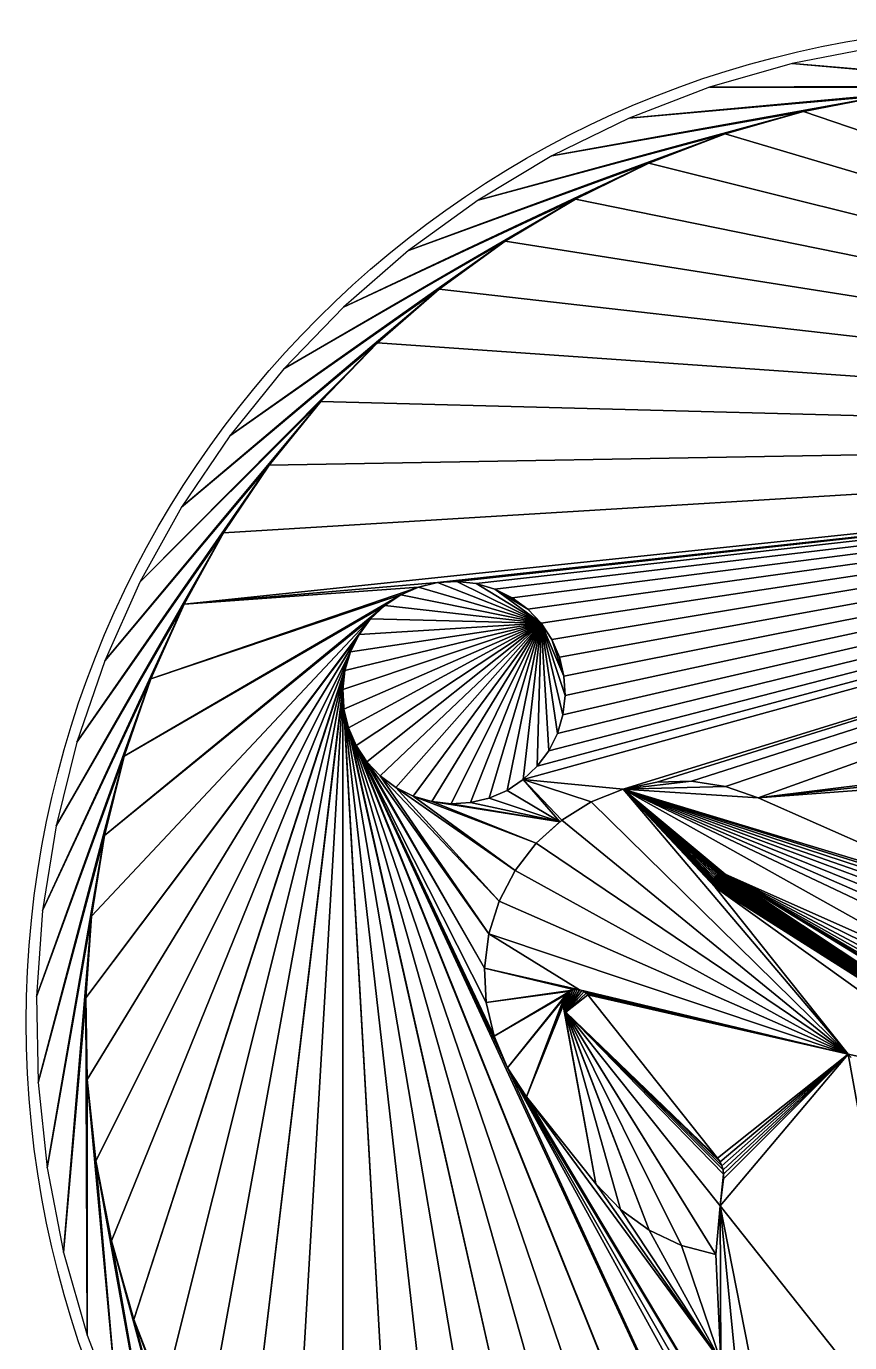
# Model space of a CAD drawing. Extents: x 3463485 to 3463732, y 5485922 to 5486179.
# Drawn here: x 3463610.382 to 3463610.878, y 5486050.474 to 5486051.267 of the extents above; entities that cross this region are included whole.
import ezdxf

# ---------------------------------------------------------------- set-up
doc = ezdxf.new("R2010")
doc.units = 0
doc.linetypes.add('AUSGEZOGEN', pattern=[0])
doc.layers.add('AUFNAHME_270513', color=2, linetype='AUSGEZOGEN')

msp = doc.modelspace()

# ---------------------------------------------------------------- linework, layer by layer
at = {"layer": 'AUFNAHME_270513', "color": 43}
for p, q in [((3463610.89413, 5486051.25414), (3463610.8433, 5486051.24426)), ((3463610.8433, 5486051.24426), (3463610.79353, 5486051.22999)), ((3463610.99661, 5486051.23079), (3463610.8433, 5486051.24426)), ((3463611.04568, 5486051.22735), (3463610.8433, 5486051.24426)), ((3463610.8433, 5486051.24426), (3463610.99661, 5486051.23079)), ((3463610.8433, 5486051.24426), (3463611.04568, 5486051.22735)), ((3463610.79353, 5486051.22999), (3463610.74519, 5486051.21143)), ((3463610.94743, 5486051.22993), (3463610.74519, 5486051.21143)), ((3463610.74519, 5486051.21143), (3463610.94743, 5486051.22993)), ((3463610.99661, 5486051.23079), (3463610.79353, 5486051.22999)), ((3463610.79353, 5486051.22999), (3463610.99661, 5486051.23079)), ((3463610.94743, 5486051.22993), (3463610.79353, 5486051.22999)), ((3463610.79353, 5486051.22999), (3463610.94743, 5486051.22993)), ((3463610.89851, 5486051.22479), (3463610.69865, 5486051.18874)), ((3463610.69865, 5486051.18874), (3463610.89851, 5486051.22479)), ((3463610.89851, 5486051.22479), (3463610.74519, 5486051.21143)), ((3463610.74519, 5486051.21143), (3463610.89851, 5486051.22479)), ((3463610.85023, 5486051.2154), (3463610.89851, 5486051.22479)), ((3463610.85023, 5486051.2154), (3463610.65427, 5486051.16207)), ((3463610.65427, 5486051.16207), (3463610.85023, 5486051.2154)), ((3463610.85023, 5486051.2154), (3463610.69865, 5486051.18874)), ((3463610.69865, 5486051.18874), (3463610.85023, 5486051.2154)), ((3463610.74519, 5486051.21143), (3463610.69865, 5486051.18874)), ((3463610.80294, 5486051.20185), (3463610.85023, 5486051.2154)), ((3463610.80294, 5486051.20185), (3463610.61238, 5486051.13164)), ((3463610.61238, 5486051.13164), (3463610.80294, 5486051.20185)), ((3463610.80294, 5486051.20185), (3463610.65427, 5486051.16207)), ((3463610.65427, 5486051.16207), (3463610.80294, 5486051.20185)), ((3463610.75702, 5486051.18422), (3463610.80294, 5486051.20185)), ((3463610.69865, 5486051.18874), (3463610.65427, 5486051.16207)), ((3463610.75702, 5486051.18422), (3463610.5733, 5486051.09767)), ((3463610.5733, 5486051.09767), (3463610.75702, 5486051.18422)), ((3463610.75702, 5486051.18422), (3463610.61238, 5486051.13164)), ((3463610.61238, 5486051.13164), (3463610.75702, 5486051.18422)), ((3463610.71281, 5486051.16266), (3463610.75702, 5486051.18422)), ((3463610.71281, 5486051.16266), (3463610.53734, 5486051.06043)), ((3463610.53734, 5486051.06043), (3463610.71281, 5486051.16266)), ((3463610.71281, 5486051.16266), (3463610.5733, 5486051.09767)), ((3463610.5733, 5486051.09767), (3463610.71281, 5486051.16266)), ((3463610.65427, 5486051.16207), (3463610.61238, 5486051.13164)), ((3463610.67065, 5486051.13733), (3463610.71281, 5486051.16266)), ((3463610.67065, 5486051.13733), (3463610.50475, 5486051.02019)), ((3463610.50475, 5486051.02019), (3463610.67065, 5486051.13733)), ((3463610.67065, 5486051.13733), (3463610.53734, 5486051.06043)), ((3463610.53734, 5486051.06043), (3463610.67065, 5486051.13733)), ((3463610.61238, 5486051.13164), (3463610.5733, 5486051.09767)), ((3463610.63085, 5486051.10841), (3463610.67065, 5486051.13733)), ((3463610.63085, 5486051.10841), (3463610.4758, 5486050.97727)), ((3463610.4758, 5486050.97727), (3463610.63085, 5486051.10841)), ((3463610.63085, 5486051.10841), (3463610.50475, 5486051.02019)), ((3463610.50475, 5486051.02019), (3463610.63085, 5486051.10841)), ((3463610.59373, 5486051.07615), (3463610.63085, 5486051.10841)), ((3463610.5733, 5486051.09767), (3463610.53734, 5486051.06043)), ((3463610.59373, 5486051.07615), (3463610.45069, 5486050.93198)), ((3463610.45069, 5486050.93198), (3463610.59373, 5486051.07615)), ((3463610.59373, 5486051.07615), (3463610.4758, 5486050.97727)), ((3463610.4758, 5486050.97727), (3463610.59373, 5486051.07615)), ((3463610.55956, 5486051.04076), (3463610.59373, 5486051.07615)), ((3463610.53734, 5486051.06043), (3463610.50475, 5486051.02019)), ((3463610.55956, 5486051.04076), (3463610.42963, 5486050.88468)), ((3463610.42963, 5486050.88468), (3463610.55956, 5486051.04076)), ((3463610.55956, 5486051.04076), (3463610.45069, 5486050.93198)), ((3463610.45069, 5486050.93198), (3463610.55956, 5486051.04076)), ((3463610.5286, 5486051.00254), (3463610.55956, 5486051.04076)), ((3463610.50475, 5486051.02019), (3463610.4758, 5486050.97727)), ((3463610.5286, 5486051.00254), (3463610.41277, 5486050.83572)), ((3463610.41277, 5486050.83572), (3463610.5286, 5486051.00254)), ((3463610.5286, 5486051.00254), (3463610.42963, 5486050.88468)), ((3463610.42963, 5486050.88468), (3463610.5286, 5486051.00254)), ((3463610.5011, 5486050.96176), (3463610.5286, 5486051.00254)), ((3463610.4758, 5486050.97727), (3463610.45069, 5486050.93198)), ((3463610.5011, 5486050.96176), (3463610.40025, 5486050.78549)), ((3463610.40025, 5486050.78549), (3463610.5011, 5486050.96176)), ((3463610.5011, 5486050.96176), (3463610.41277, 5486050.83572)), ((3463610.41277, 5486050.83572), (3463610.5011, 5486050.96176)), ((3463610.47725, 5486050.91874), (3463610.5011, 5486050.96176)), ((3463610.45069, 5486050.93198), (3463610.42963, 5486050.88468)), ((3463610.61849, 5486050.92911), (3463610.60779, 5486050.92446)), ((3463610.62984, 5486050.93183), (3463610.61849, 5486050.92911)), ((3463610.69214, 5486050.90729), (3463610.61849, 5486050.92911)), ((3463610.61849, 5486050.92911), (3463610.69214, 5486050.90729)), ((3463610.64149, 5486050.93255), (3463610.62984, 5486050.93183)), ((3463610.69214, 5486050.90729), (3463610.62984, 5486050.93183)), ((3463610.62984, 5486050.93183), (3463610.69214, 5486050.90729)), ((3463610.69214, 5486050.90729), (3463610.64149, 5486050.93255)), ((3463610.64149, 5486050.93255), (3463610.69214, 5486050.90729)), ((3463610.65309, 5486050.93123), (3463610.64149, 5486050.93255)), ((3463610.69214, 5486050.90729), (3463610.65309, 5486050.93123)), ((3463610.65309, 5486050.93123), (3463610.69214, 5486050.90729)), ((3463610.66428, 5486050.92791), (3463610.65309, 5486050.93123)), ((3463610.69214, 5486050.90729), (3463610.66428, 5486050.92791)), ((3463610.67473, 5486050.9227), (3463610.66428, 5486050.92791)), ((3463610.66428, 5486050.92791), (3463610.68411, 5486050.91576)), ((3463610.66428, 5486050.92791), (3463610.69214, 5486050.90729)), ((3463610.68411, 5486050.91576), (3463610.66428, 5486050.92791)), ((3463610.47725, 5486050.91874), (3463610.39214, 5486050.73435)), ((3463610.39214, 5486050.73435), (3463610.47725, 5486050.91874)), ((3463610.47725, 5486050.91874), (3463610.40025, 5486050.78549)), ((3463610.40025, 5486050.78549), (3463610.47725, 5486050.91874)), ((3463610.45724, 5486050.8738), (3463610.47725, 5486050.91874)), ((3463610.59806, 5486050.91801), (3463610.58959, 5486050.90998)), ((3463610.60779, 5486050.92446), (3463610.59806, 5486050.91801)), ((3463610.69214, 5486050.90729), (3463610.59806, 5486050.91801)), ((3463610.59806, 5486050.91801), (3463610.69214, 5486050.90729)), ((3463610.69214, 5486050.90729), (3463610.60779, 5486050.92446)), ((3463610.60779, 5486050.92446), (3463610.69214, 5486050.90729)), ((3463610.68411, 5486050.91576), (3463610.67473, 5486050.9227)), ((3463610.58959, 5486050.90998), (3463610.58265, 5486050.9006)), ((3463610.69214, 5486050.90729), (3463610.58959, 5486050.90998)), ((3463610.58959, 5486050.90998), (3463610.69214, 5486050.90729)), ((3463610.69214, 5486050.90729), (3463610.68411, 5486050.91576)), ((3463610.69214, 5486050.90729), (3463610.5728, 5486050.86736)), ((3463610.5728, 5486050.86736), (3463610.69214, 5486050.90729)), ((3463610.69214, 5486050.90729), (3463610.57351, 5486050.85571)), ((3463610.57351, 5486050.85571), (3463610.69214, 5486050.90729)), ((3463610.69214, 5486050.90729), (3463610.57412, 5486050.87896)), ((3463610.57412, 5486050.87896), (3463610.69214, 5486050.90729)), ((3463610.69214, 5486050.90729), (3463610.57624, 5486050.84437)), ((3463610.57624, 5486050.84437), (3463610.69214, 5486050.90729)), ((3463610.69214, 5486050.90729), (3463610.57744, 5486050.89015)), ((3463610.57744, 5486050.89015), (3463610.69214, 5486050.90729)), ((3463610.69214, 5486050.90729), (3463610.58089, 5486050.83366)), ((3463610.58089, 5486050.83366), (3463610.69214, 5486050.90729)), ((3463610.69214, 5486050.90729), (3463610.58265, 5486050.9006)), ((3463610.58265, 5486050.9006), (3463610.69214, 5486050.90729)), ((3463610.69214, 5486050.90729), (3463610.58733, 5486050.82393)), ((3463610.58733, 5486050.82393), (3463610.69214, 5486050.90729)), ((3463610.69214, 5486050.90729), (3463610.59537, 5486050.81546)), ((3463610.59537, 5486050.81546), (3463610.69214, 5486050.90729)), ((3463610.69214, 5486050.90729), (3463610.60475, 5486050.80852)), ((3463610.60475, 5486050.80852), (3463610.69214, 5486050.90729)), ((3463610.69214, 5486050.90729), (3463610.6152, 5486050.80331)), ((3463610.6152, 5486050.80331), (3463610.69214, 5486050.90729)), ((3463610.69214, 5486050.90729), (3463610.62639, 5486050.79999)), ((3463610.62639, 5486050.79999), (3463610.69214, 5486050.90729)), ((3463610.69214, 5486050.90729), (3463610.63798, 5486050.79867)), ((3463610.63798, 5486050.79867), (3463610.69214, 5486050.90729)), ((3463610.69214, 5486050.90729), (3463610.64963, 5486050.79939)), ((3463610.64963, 5486050.79939), (3463610.69214, 5486050.90729)), ((3463610.69214, 5486050.90729), (3463610.66098, 5486050.80211)), ((3463610.66098, 5486050.80211), (3463610.69214, 5486050.90729)), ((3463610.69214, 5486050.90729), (3463610.67169, 5486050.80676)), ((3463610.67169, 5486050.80676), (3463610.69214, 5486050.90729)), ((3463610.69214, 5486050.90729), (3463610.68142, 5486050.81321)), ((3463610.68142, 5486050.81321), (3463610.69214, 5486050.90729)), ((3463610.69214, 5486050.90729), (3463610.68989, 5486050.82124)), ((3463610.68989, 5486050.82124), (3463610.69214, 5486050.90729)), ((3463610.69858, 5486050.89756), (3463610.69214, 5486050.90729)), ((3463610.69214, 5486050.90729), (3463610.70596, 5486050.87551)), ((3463610.70596, 5486050.87551), (3463610.69214, 5486050.90729)), ((3463610.69214, 5486050.90729), (3463610.70667, 5486050.86386)), ((3463610.70667, 5486050.86386), (3463610.69214, 5486050.90729)), ((3463610.69214, 5486050.90729), (3463610.70535, 5486050.85226)), ((3463610.70535, 5486050.85226), (3463610.69214, 5486050.90729)), ((3463610.69214, 5486050.90729), (3463610.70204, 5486050.84107)), ((3463610.70204, 5486050.84107), (3463610.69214, 5486050.90729)), ((3463610.69214, 5486050.90729), (3463610.69683, 5486050.83062)), ((3463610.69683, 5486050.83062), (3463610.69214, 5486050.90729)), ((3463610.58265, 5486050.9006), (3463610.57744, 5486050.89015)), ((3463610.70324, 5486050.88686), (3463610.69858, 5486050.89756)), ((3463610.69858, 5486050.89756), (3463610.70596, 5486050.87551)), ((3463610.70596, 5486050.87551), (3463610.69858, 5486050.89756)), ((3463610.57744, 5486050.89015), (3463610.57412, 5486050.87896)), ((3463610.70596, 5486050.87551), (3463610.70324, 5486050.88686)), ((3463610.42963, 5486050.88468), (3463610.41277, 5486050.83572)), ((3463610.57412, 5486050.87896), (3463610.5728, 5486050.86736)), ((3463610.45724, 5486050.8738), (3463610.38853, 5486050.68269)), ((3463610.38853, 5486050.68269), (3463610.45724, 5486050.8738)), ((3463610.45724, 5486050.8738), (3463610.39214, 5486050.73435)), ((3463610.39214, 5486050.73435), (3463610.45724, 5486050.8738)), ((3463610.44123, 5486050.82729), (3463610.45724, 5486050.8738)), ((3463610.70667, 5486050.86386), (3463610.70596, 5486050.87551)), ((3463610.5728, 5486050.86736), (3463610.57351, 5486050.85571)), ((3463610.70535, 5486050.85226), (3463610.70667, 5486050.86386)), ((3463610.57351, 5486050.85571), (3463610.57624, 5486050.84437)), ((3463610.70204, 5486050.84107), (3463610.70535, 5486050.85226)), ((3463610.57624, 5486050.84437), (3463610.58089, 5486050.83366)), ((3463610.69683, 5486050.83062), (3463610.70204, 5486050.84107)), ((3463610.41277, 5486050.83572), (3463610.40025, 5486050.78549)), ((3463610.58089, 5486050.83366), (3463610.58733, 5486050.82393)), ((3463610.68989, 5486050.82124), (3463610.69683, 5486050.83062)), ((3463610.44123, 5486050.82729), (3463610.38853, 5486050.68269)), ((3463610.38853, 5486050.68269), (3463610.44123, 5486050.82729)), ((3463610.44123, 5486050.82729), (3463610.38943, 5486050.63093)), ((3463610.38943, 5486050.63093), (3463610.44123, 5486050.82729)), ((3463610.42933, 5486050.77957), (3463610.44123, 5486050.82729)), ((3463610.58733, 5486050.82393), (3463610.59537, 5486050.81546)), ((3463610.59537, 5486050.81546), (3463610.60475, 5486050.80852)), ((3463610.68142, 5486050.81321), (3463610.68989, 5486050.82124)), ((3463610.60475, 5486050.80852), (3463610.6152, 5486050.80331)), ((3463610.66098, 5486050.80211), (3463610.67169, 5486050.80676)), ((3463610.67169, 5486050.80676), (3463610.68142, 5486050.81321)), ((3463610.7416, 5486050.80755), (3463610.72231, 5486050.79986)), ((3463610.7416, 5486050.80755), (3463610.7827, 5486050.81224)), ((3463610.7827, 5486050.81224), (3463610.7416, 5486050.80755)), ((3463610.76194, 5486050.81172), (3463610.7416, 5486050.80755)), ((3463610.7416, 5486050.80755), (3463610.80323, 5486050.80908)), ((3463610.80323, 5486050.80908), (3463610.7416, 5486050.80755)), ((3463610.87703, 5486050.64795), (3463610.7416, 5486050.80755)), ((3463610.7416, 5486050.80755), (3463610.82287, 5486050.80234)), ((3463610.82287, 5486050.80234), (3463610.7416, 5486050.80755)), ((3463610.7416, 5486050.80755), (3463610.9605, 5486050.74106)), ((3463610.9605, 5486050.74106), (3463610.7416, 5486050.80755)), ((3463610.7416, 5486050.80755), (3463610.96839, 5486050.73666)), ((3463610.96839, 5486050.73666), (3463610.7416, 5486050.80755)), ((3463610.7416, 5486050.80755), (3463610.97536, 5486050.73092)), ((3463610.97536, 5486050.73092), (3463610.7416, 5486050.80755)), ((3463610.7416, 5486050.80755), (3463610.98119, 5486050.72403)), ((3463610.98119, 5486050.72403), (3463610.7416, 5486050.80755)), ((3463610.7416, 5486050.80755), (3463610.98569, 5486050.7162)), ((3463610.98569, 5486050.7162), (3463610.7416, 5486050.80755)), ((3463610.7416, 5486050.80755), (3463610.98871, 5486050.70769)), ((3463610.98871, 5486050.70769), (3463610.7416, 5486050.80755)), ((3463610.7416, 5486050.80755), (3463610.99017, 5486050.69878)), ((3463610.99017, 5486050.69878), (3463610.7416, 5486050.80755)), ((3463610.7416, 5486050.80755), (3463610.99, 5486050.68975)), ((3463610.99, 5486050.68975), (3463610.7416, 5486050.80755)), ((3463610.7416, 5486050.80755), (3463610.94989, 5486050.69081)), ((3463610.94989, 5486050.69081), (3463610.7416, 5486050.80755)), ((3463610.7416, 5486050.80755), (3463610.80304, 5486050.7562)), ((3463610.80304, 5486050.7562), (3463610.7416, 5486050.80755)), ((3463610.7416, 5486050.80755), (3463610.8022, 5486050.75649)), ((3463610.8022, 5486050.75649), (3463610.7416, 5486050.80755)), ((3463610.7416, 5486050.80755), (3463610.80132, 5486050.75662)), ((3463610.80132, 5486050.75662), (3463610.7416, 5486050.80755)), ((3463610.7416, 5486050.80755), (3463610.80043, 5486050.7566)), ((3463610.80043, 5486050.7566), (3463610.7416, 5486050.80755)), ((3463610.7416, 5486050.80755), (3463610.79956, 5486050.75642)), ((3463610.79956, 5486050.75642), (3463610.7416, 5486050.80755)), ((3463610.7416, 5486050.80755), (3463610.79873, 5486050.75609)), ((3463610.79873, 5486050.75609), (3463610.7416, 5486050.80755)), ((3463610.7416, 5486050.80755), (3463610.79798, 5486050.75562)), ((3463610.79798, 5486050.75562), (3463610.7416, 5486050.80755)), ((3463610.7416, 5486050.80755), (3463610.79731, 5486050.75503)), ((3463610.79731, 5486050.75503), (3463610.7416, 5486050.80755)), ((3463610.7416, 5486050.80755), (3463610.79677, 5486050.75432)), ((3463610.79677, 5486050.75432), (3463610.7416, 5486050.80755)), ((3463610.7416, 5486050.80755), (3463610.79636, 5486050.75353)), ((3463610.79636, 5486050.75353), (3463610.7416, 5486050.80755)), ((3463610.7416, 5486050.80755), (3463610.79609, 5486050.75268)), ((3463610.79609, 5486050.75268), (3463610.7416, 5486050.80755)), ((3463610.7416, 5486050.80755), (3463610.79598, 5486050.7518)), ((3463610.79598, 5486050.7518), (3463610.7416, 5486050.80755)), ((3463610.7416, 5486050.80755), (3463610.79602, 5486050.75091)), ((3463610.79602, 5486050.75091), (3463610.7416, 5486050.80755)), ((3463610.7416, 5486050.80755), (3463610.79623, 5486050.75005)), ((3463610.79623, 5486050.75005), (3463610.7416, 5486050.80755)), ((3463610.7416, 5486050.80755), (3463610.79658, 5486050.74923)), ((3463610.79658, 5486050.74923), (3463610.7416, 5486050.80755)), ((3463610.7416, 5486050.80755), (3463610.79707, 5486050.74849)), ((3463610.7416, 5486050.80755), (3463610.87703, 5486050.64795)), ((3463610.79707, 5486050.74849), (3463610.7416, 5486050.80755)), ((3463610.7827, 5486050.81224), (3463610.76194, 5486050.81172)), ((3463610.80323, 5486050.80908), (3463610.7827, 5486050.81224)), ((3463610.82287, 5486050.80234), (3463610.80323, 5486050.80908)), ((3463610.6152, 5486050.80331), (3463610.62639, 5486050.79999)), ((3463610.62639, 5486050.79999), (3463610.63798, 5486050.79867)), ((3463610.63798, 5486050.79867), (3463610.64963, 5486050.79939)), ((3463610.64963, 5486050.79939), (3463610.66098, 5486050.80211)), ((3463610.72231, 5486050.79986), (3463610.70469, 5486050.78888)), ((3463610.87703, 5486050.64795), (3463610.72231, 5486050.79986)), ((3463610.72231, 5486050.79986), (3463610.87703, 5486050.64795)), ((3463610.9605, 5486050.74106), (3463610.82287, 5486050.80234)), ((3463610.40025, 5486050.78549), (3463610.39214, 5486050.73435)), ((3463610.70469, 5486050.78888), (3463610.68927, 5486050.77496)), ((3463610.87703, 5486050.64795), (3463610.70469, 5486050.78888)), ((3463610.70469, 5486050.78888), (3463610.87703, 5486050.64795)), ((3463610.42933, 5486050.77957), (3463610.38943, 5486050.63093)), ((3463610.38943, 5486050.63093), (3463610.42933, 5486050.77957)), ((3463610.42933, 5486050.77957), (3463610.39485, 5486050.57943)), ((3463610.39485, 5486050.57943), (3463610.42933, 5486050.77957)), ((3463610.42163, 5486050.73099), (3463610.42933, 5486050.77957)), ((3463610.68927, 5486050.77496), (3463610.67656, 5486050.75855)), ((3463610.87703, 5486050.64795), (3463610.68927, 5486050.77496)), ((3463610.68927, 5486050.77496), (3463610.87703, 5486050.64795)), ((3463610.67656, 5486050.75855), (3463610.66695, 5486050.74014)), ((3463610.87703, 5486050.64795), (3463610.67656, 5486050.75855)), ((3463610.67656, 5486050.75855), (3463610.87703, 5486050.64795)), ((3463610.79598, 5486050.7518), (3463610.79609, 5486050.75268)), ((3463610.79602, 5486050.75091), (3463610.79598, 5486050.7518)), ((3463610.79609, 5486050.75268), (3463610.79636, 5486050.75353)), ((3463610.79636, 5486050.75353), (3463610.79677, 5486050.75432)), ((3463610.79677, 5486050.75432), (3463610.79731, 5486050.75503)), ((3463610.79731, 5486050.75503), (3463610.79798, 5486050.75562)), ((3463610.79798, 5486050.75562), (3463610.79873, 5486050.75609)), ((3463610.79873, 5486050.75609), (3463610.79956, 5486050.75642)), ((3463610.79956, 5486050.75642), (3463610.80043, 5486050.7566)), ((3463610.80043, 5486050.7566), (3463610.80132, 5486050.75662)), ((3463610.80132, 5486050.75662), (3463610.8022, 5486050.75649)), ((3463610.8022, 5486050.75649), (3463610.80304, 5486050.7562)), ((3463610.80304, 5486050.7562), (3463610.94989, 5486050.69081)), ((3463610.79623, 5486050.75005), (3463610.79602, 5486050.75091)), ((3463610.79658, 5486050.74923), (3463610.79623, 5486050.75005)), ((3463610.79707, 5486050.74849), (3463610.79658, 5486050.74923)), ((3463610.87703, 5486050.64795), (3463610.79707, 5486050.74849)), ((3463610.66695, 5486050.74014), (3463610.66073, 5486050.72033)), ((3463610.87703, 5486050.64795), (3463610.66695, 5486050.74014)), ((3463610.66695, 5486050.74014), (3463610.87703, 5486050.64795)), ((3463610.39214, 5486050.73435), (3463610.38853, 5486050.68269)), ((3463610.42163, 5486050.73099), (3463610.39485, 5486050.57943)), ((3463610.39485, 5486050.57943), (3463610.42163, 5486050.73099)), ((3463610.42163, 5486050.73099), (3463610.40472, 5486050.52861)), ((3463610.40472, 5486050.52861), (3463610.42163, 5486050.73099)), ((3463610.4182, 5486050.68192), (3463610.42163, 5486050.73099)), ((3463610.66073, 5486050.72033), (3463610.65811, 5486050.69973)), ((3463610.71539, 5486050.68668), (3463610.66073, 5486050.72033)), ((3463610.87703, 5486050.64795), (3463610.66073, 5486050.72033)), ((3463610.66073, 5486050.72033), (3463610.71539, 5486050.68668)), ((3463610.66073, 5486050.72033), (3463610.87703, 5486050.64795)), ((3463610.71248, 5486050.68675), (3463610.65811, 5486050.69973)), ((3463610.65811, 5486050.69973), (3463610.65916, 5486050.67899)), ((3463610.71394, 5486050.68684), (3463610.65811, 5486050.69973)), ((3463610.65811, 5486050.69973), (3463610.71248, 5486050.68675)), ((3463610.71539, 5486050.68668), (3463610.65811, 5486050.69973)), ((3463610.65811, 5486050.69973), (3463610.71394, 5486050.68684)), ((3463610.65811, 5486050.69973), (3463610.71539, 5486050.68668)), ((3463610.38853, 5486050.68269), (3463610.38943, 5486050.63093)), ((3463610.4182, 5486050.68192), (3463610.40472, 5486050.52861)), ((3463610.40472, 5486050.52861), (3463610.4182, 5486050.68192)), ((3463610.41905, 5486050.63274), (3463610.4182, 5486050.68192)), ((3463610.4182, 5486050.68192), (3463610.41899, 5486050.47883)), ((3463610.41899, 5486050.47883), (3463610.4182, 5486050.68192)), ((3463610.71248, 5486050.68675), (3463610.65916, 5486050.67899)), ((3463610.65916, 5486050.67899), (3463610.71248, 5486050.68675)), ((3463610.71106, 5486050.68641), (3463610.65916, 5486050.67899)), ((3463610.65916, 5486050.67899), (3463610.71106, 5486050.68641)), ((3463610.70973, 5486050.68583), (3463610.65916, 5486050.67899)), ((3463610.65916, 5486050.67899), (3463610.70973, 5486050.68583)), ((3463610.70973, 5486050.68583), (3463610.66387, 5486050.65876)), ((3463610.66387, 5486050.65876), (3463610.70973, 5486050.68583)), ((3463610.70851, 5486050.68503), (3463610.66387, 5486050.65876)), ((3463610.66387, 5486050.65876), (3463610.70851, 5486050.68503)), ((3463610.70745, 5486050.68402), (3463610.66387, 5486050.65876)), ((3463610.66387, 5486050.65876), (3463610.70745, 5486050.68402)), ((3463610.70745, 5486050.68402), (3463610.67206, 5486050.63968)), ((3463610.67206, 5486050.63968), (3463610.70745, 5486050.68402)), ((3463610.70658, 5486050.68285), (3463610.67206, 5486050.63968)), ((3463610.67206, 5486050.63968), (3463610.70658, 5486050.68285)), ((3463610.70593, 5486050.68154), (3463610.67206, 5486050.63968)), ((3463610.67206, 5486050.63968), (3463610.70593, 5486050.68154)), ((3463610.70593, 5486050.68154), (3463610.6835, 5486050.62235)), ((3463610.6835, 5486050.62235), (3463610.70593, 5486050.68154)), ((3463610.70552, 5486050.68014), (3463610.6835, 5486050.62235)), ((3463610.6835, 5486050.62235), (3463610.70552, 5486050.68014)), ((3463610.70535, 5486050.67869), (3463610.70552, 5486050.68014)), ((3463610.70552, 5486050.68014), (3463610.70593, 5486050.68154)), ((3463610.70593, 5486050.68154), (3463610.70658, 5486050.68285)), ((3463610.70658, 5486050.68285), (3463610.70745, 5486050.68402)), ((3463610.70745, 5486050.68402), (3463610.70851, 5486050.68503)), ((3463610.70851, 5486050.68503), (3463610.70973, 5486050.68583)), ((3463610.70973, 5486050.68583), (3463610.71106, 5486050.68641)), ((3463610.71106, 5486050.68641), (3463610.71248, 5486050.68675)), ((3463610.71248, 5486050.68675), (3463610.71394, 5486050.68684)), ((3463610.71394, 5486050.68684), (3463610.71539, 5486050.68668)), ((3463610.87703, 5486050.64795), (3463610.71539, 5486050.68668)), ((3463610.71539, 5486050.68668), (3463610.71679, 5486050.68626)), ((3463610.71539, 5486050.68668), (3463610.87703, 5486050.64795)), ((3463610.87703, 5486050.64795), (3463610.71679, 5486050.68626)), ((3463610.71679, 5486050.68626), (3463610.71809, 5486050.68561)), ((3463610.71679, 5486050.68626), (3463610.87703, 5486050.64795)), ((3463610.87703, 5486050.64795), (3463610.71809, 5486050.68561)), ((3463610.71809, 5486050.68561), (3463610.71927, 5486050.68474)), ((3463610.71809, 5486050.68561), (3463610.87703, 5486050.64795)), ((3463610.87703, 5486050.64795), (3463610.71927, 5486050.68474)), ((3463610.71927, 5486050.68474), (3463610.72027, 5486050.68368)), ((3463610.71927, 5486050.68474), (3463610.87703, 5486050.64795)), ((3463610.87703, 5486050.64795), (3463610.72027, 5486050.68368)), ((3463610.72027, 5486050.68368), (3463610.79843, 5486050.58543)), ((3463610.72027, 5486050.68368), (3463610.87703, 5486050.64795)), ((3463610.65916, 5486050.67899), (3463610.66387, 5486050.65876)), ((3463610.70535, 5486050.67869), (3463610.6835, 5486050.62235)), ((3463610.6835, 5486050.62235), (3463610.70535, 5486050.67869)), ((3463610.70544, 5486050.67724), (3463610.6835, 5486050.62235)), ((3463610.6835, 5486050.62235), (3463610.70544, 5486050.67724)), ((3463610.70544, 5486050.67724), (3463610.70535, 5486050.67869)), ((3463610.70578, 5486050.67582), (3463610.70544, 5486050.67724)), ((3463610.70544, 5486050.67724), (3463610.72518, 5486050.56995)), ((3463610.72518, 5486050.56995), (3463610.70544, 5486050.67724)), ((3463610.70636, 5486050.67448), (3463610.70578, 5486050.67582)), ((3463610.70578, 5486050.67582), (3463610.75731, 5486050.54199)), ((3463610.75731, 5486050.54199), (3463610.70578, 5486050.67582)), ((3463610.70578, 5486050.67582), (3463610.73996, 5486050.55449)), ((3463610.73996, 5486050.55449), (3463610.70578, 5486050.67582)), ((3463610.70578, 5486050.67582), (3463610.72518, 5486050.56995)), ((3463610.72518, 5486050.56995), (3463610.70578, 5486050.67582)), ((3463610.70717, 5486050.67326), (3463610.70636, 5486050.67448)), ((3463610.70636, 5486050.67448), (3463610.79731, 5486050.52736)), ((3463610.79731, 5486050.52736), (3463610.70636, 5486050.67448)), ((3463610.70636, 5486050.67448), (3463610.77664, 5486050.53284)), ((3463610.77664, 5486050.53284), (3463610.70636, 5486050.67448)), ((3463610.70636, 5486050.67448), (3463610.75731, 5486050.54199)), ((3463610.75731, 5486050.54199), (3463610.70636, 5486050.67448)), ((3463610.79995, 5486050.55662), (3463610.70717, 5486050.67326)), ((3463610.70717, 5486050.67326), (3463610.79731, 5486050.52736)), ((3463610.79731, 5486050.52736), (3463610.70717, 5486050.67326)), ((3463610.66387, 5486050.65876), (3463610.67206, 5486050.63968)), ((3463610.87703, 5486050.64795), (3463610.79843, 5486050.58543)), ((3463610.79843, 5486050.58543), (3463610.87703, 5486050.64795)), ((3463610.87703, 5486050.64795), (3463610.79991, 5486050.58323)), ((3463610.79991, 5486050.58323), (3463610.87703, 5486050.64795)), ((3463610.87703, 5486050.64795), (3463610.79995, 5486050.55662)), ((3463610.79995, 5486050.55662), (3463610.87703, 5486050.64795)), ((3463610.87703, 5486050.64795), (3463610.80102, 5486050.58082)), ((3463610.80102, 5486050.58082), (3463610.87703, 5486050.64795)), ((3463610.87703, 5486050.64795), (3463610.80174, 5486050.57826)), ((3463610.80174, 5486050.57826), (3463610.87703, 5486050.64795)), ((3463610.87703, 5486050.64795), (3463610.80194, 5486050.57298)), ((3463610.80194, 5486050.57298), (3463610.87703, 5486050.64795)), ((3463610.87703, 5486050.64795), (3463610.80205, 5486050.57563)), ((3463610.80205, 5486050.57563), (3463610.87703, 5486050.64795)), ((3463610.87884, 5486050.64601), (3463610.87703, 5486050.64795)), ((3463610.87703, 5486050.64795), (3463610.92079, 5486050.40469)), ((3463610.92079, 5486050.40469), (3463610.87703, 5486050.64795)), ((3463610.41905, 5486050.63274), (3463610.41899, 5486050.47883)), ((3463610.41899, 5486050.47883), (3463610.41905, 5486050.63274)), ((3463610.42419, 5486050.58382), (3463610.41905, 5486050.63274)), ((3463610.41905, 5486050.63274), (3463610.43755, 5486050.4305)), ((3463610.43755, 5486050.4305), (3463610.41905, 5486050.63274)), ((3463610.67206, 5486050.63968), (3463610.6835, 5486050.62235)), ((3463610.38943, 5486050.63093), (3463610.39485, 5486050.57943)), ((3463610.6835, 5486050.62235), (3463610.72518, 5486050.56995)), ((3463610.79843, 5486050.58543), (3463610.79991, 5486050.58323)), ((3463610.39485, 5486050.57943), (3463610.40472, 5486050.52861)), ((3463610.43358, 5486050.53553), (3463610.42419, 5486050.58382)), ((3463610.42419, 5486050.58382), (3463610.46024, 5486050.38396)), ((3463610.46024, 5486050.38396), (3463610.42419, 5486050.58382)), ((3463610.42419, 5486050.58382), (3463610.43755, 5486050.4305)), ((3463610.43755, 5486050.4305), (3463610.42419, 5486050.58382)), ((3463610.79991, 5486050.58323), (3463610.80102, 5486050.58082)), ((3463610.80102, 5486050.58082), (3463610.80174, 5486050.57826)), ((3463610.80174, 5486050.57826), (3463610.80205, 5486050.57563)), ((3463610.72518, 5486050.56995), (3463610.73996, 5486050.55449)), ((3463610.80194, 5486050.57298), (3463610.79995, 5486050.55662)), ((3463610.80205, 5486050.57563), (3463610.80194, 5486050.57298)), ((3463610.73996, 5486050.55449), (3463610.75731, 5486050.54199)), ((3463610.79995, 5486050.55662), (3463610.79731, 5486050.52736)), ((3463610.79731, 5486050.52736), (3463610.79995, 5486050.55662)), ((3463610.79995, 5486050.55662), (3463610.92079, 5486050.40469)), ((3463610.92079, 5486050.40469), (3463610.79995, 5486050.55662)), ((3463610.79995, 5486050.55662), (3463610.84219, 5486050.34217)), ((3463610.84219, 5486050.34217), (3463610.79995, 5486050.55662)), ((3463610.79995, 5486050.55662), (3463610.81551, 5486050.40066)), ((3463610.81551, 5486050.40066), (3463610.79995, 5486050.55662)), ((3463610.79995, 5486050.55662), (3463610.80036, 5486050.46314)), ((3463610.80036, 5486050.46314), (3463610.79995, 5486050.55662)), ((3463610.75731, 5486050.54199), (3463610.77664, 5486050.53284)), ((3463610.44714, 5486050.48825), (3463610.43358, 5486050.53553)), ((3463610.43358, 5486050.53553), (3463610.48691, 5486050.33958)), ((3463610.48691, 5486050.33958), (3463610.43358, 5486050.53553)), ((3463610.43358, 5486050.53553), (3463610.46024, 5486050.38396)), ((3463610.46024, 5486050.38396), (3463610.43358, 5486050.53553)), ((3463610.77664, 5486050.53284), (3463610.79731, 5486050.52736)), ((3463610.40472, 5486050.52861), (3463610.41899, 5486050.47883)), ((3463610.79731, 5486050.52736), (3463610.80036, 5486050.46314)), ((3463610.46476, 5486050.44233), (3463610.44714, 5486050.48825)), ((3463610.44714, 5486050.48825), (3463610.51734, 5486050.29769)), ((3463610.51734, 5486050.29769), (3463610.44714, 5486050.48825)), ((3463610.44714, 5486050.48825), (3463610.48691, 5486050.33958)), ((3463610.48691, 5486050.33958), (3463610.44714, 5486050.48825)), ((3463610.41899, 5486050.47883), (3463610.43755, 5486050.4305))]:
    msp.add_line(p, q, dxfattribs=at)
at = {"layer": 'AUFNAHME_270513', "color": 5}
for p, q in [((3463610.89851, 5486051.22479), (3463610.85023, 5486051.2154)), ((3463610.85023, 5486051.2154), (3463610.80294, 5486051.20185)), ((3463611.42311, 5486051.01813), (3463610.85023, 5486051.2154)), ((3463610.85023, 5486051.2154), (3463611.42311, 5486051.01813)), ((3463610.80294, 5486051.20185), (3463610.75702, 5486051.18422)), ((3463611.42311, 5486051.01813), (3463610.80294, 5486051.20185)), ((3463610.80294, 5486051.20185), (3463611.42311, 5486051.01813)), ((3463610.75702, 5486051.18422), (3463610.71281, 5486051.16266)), ((3463611.42311, 5486051.01813), (3463610.75702, 5486051.18422)), ((3463610.75702, 5486051.18422), (3463611.42311, 5486051.01813)), ((3463610.71281, 5486051.16266), (3463610.67065, 5486051.13733)), ((3463611.42311, 5486051.01813), (3463610.71281, 5486051.16266)), ((3463610.71281, 5486051.16266), (3463611.42311, 5486051.01813)), ((3463610.67065, 5486051.13733), (3463610.63085, 5486051.10841)), ((3463611.42311, 5486051.01813), (3463610.67065, 5486051.13733)), ((3463610.67065, 5486051.13733), (3463611.42311, 5486051.01813)), ((3463610.63085, 5486051.10841), (3463610.59373, 5486051.07615)), ((3463611.42311, 5486051.01813), (3463610.63085, 5486051.10841)), ((3463610.63085, 5486051.10841), (3463611.42311, 5486051.01813)), ((3463610.59373, 5486051.07615), (3463610.55956, 5486051.04076)), ((3463611.42311, 5486051.01813), (3463610.59373, 5486051.07615)), ((3463610.59373, 5486051.07615), (3463611.42311, 5486051.01813)), ((3463610.55956, 5486051.04076), (3463610.5286, 5486051.00254)), ((3463611.42311, 5486051.01813), (3463610.55956, 5486051.04076)), ((3463610.55956, 5486051.04076), (3463611.42311, 5486051.01813)), ((3463611.42311, 5486051.01813), (3463610.47725, 5486050.91874)), ((3463610.47725, 5486050.91874), (3463611.42311, 5486051.01813)), ((3463611.42311, 5486051.01813), (3463610.5011, 5486050.96176)), ((3463610.5011, 5486050.96176), (3463611.42311, 5486051.01813)), ((3463611.42311, 5486051.01813), (3463610.5286, 5486051.00254)), ((3463610.5286, 5486051.00254), (3463611.42311, 5486051.01813)), ((3463611.42311, 5486051.01813), (3463610.62984, 5486050.93183)), ((3463610.62984, 5486050.93183), (3463611.42311, 5486051.01813)), ((3463611.42311, 5486051.01813), (3463610.64149, 5486050.93255)), ((3463610.64149, 5486050.93255), (3463611.42311, 5486051.01813)), ((3463611.42311, 5486051.01813), (3463610.65309, 5486050.93123)), ((3463610.65309, 5486050.93123), (3463611.42311, 5486051.01813)), ((3463611.42311, 5486051.01813), (3463610.66428, 5486050.92791)), ((3463610.66428, 5486050.92791), (3463611.42311, 5486051.01813)), ((3463611.42311, 5486051.01813), (3463610.67473, 5486050.9227)), ((3463610.67473, 5486050.9227), (3463611.42311, 5486051.01813)), ((3463611.42311, 5486051.01813), (3463610.68142, 5486050.81321)), ((3463610.68142, 5486050.81321), (3463611.42311, 5486051.01813)), ((3463611.42311, 5486051.01813), (3463610.68411, 5486050.91576)), ((3463610.68411, 5486050.91576), (3463611.42311, 5486051.01813)), ((3463611.42311, 5486051.01813), (3463610.68989, 5486050.82124)), ((3463610.68989, 5486050.82124), (3463611.42311, 5486051.01813)), ((3463611.42311, 5486051.01813), (3463610.69214, 5486050.90729)), ((3463610.69214, 5486050.90729), (3463611.42311, 5486051.01813)), ((3463611.42311, 5486051.01813), (3463610.69683, 5486050.83062)), ((3463610.69683, 5486050.83062), (3463611.42311, 5486051.01813)), ((3463611.42311, 5486051.01813), (3463610.69858, 5486050.89756)), ((3463610.69858, 5486050.89756), (3463611.42311, 5486051.01813)), ((3463611.42311, 5486051.01813), (3463610.70204, 5486050.84107)), ((3463610.70204, 5486050.84107), (3463611.42311, 5486051.01813)), ((3463611.42311, 5486051.01813), (3463610.70324, 5486050.88686)), ((3463610.70324, 5486050.88686), (3463611.42311, 5486051.01813)), ((3463611.42311, 5486051.01813), (3463610.70535, 5486050.85226)), ((3463610.70535, 5486050.85226), (3463611.42311, 5486051.01813)), ((3463611.42311, 5486051.01813), (3463610.70596, 5486050.87551)), ((3463610.70596, 5486050.87551), (3463611.42311, 5486051.01813)), ((3463611.42311, 5486051.01813), (3463610.70667, 5486050.86386)), ((3463610.70667, 5486050.86386), (3463611.42311, 5486051.01813)), ((3463611.42311, 5486051.01813), (3463610.7416, 5486050.80755)), ((3463610.7416, 5486050.80755), (3463611.42311, 5486051.01813)), ((3463611.42311, 5486051.01813), (3463610.76194, 5486050.81172)), ((3463610.76194, 5486050.81172), (3463611.42311, 5486051.01813)), ((3463611.42311, 5486051.01813), (3463610.7827, 5486050.81224)), ((3463610.7827, 5486050.81224), (3463611.42311, 5486051.01813)), ((3463611.42311, 5486051.01813), (3463610.80323, 5486050.80908)), ((3463610.80323, 5486050.80908), (3463611.42311, 5486051.01813)), ((3463611.42311, 5486051.01813), (3463610.82287, 5486050.80234)), ((3463610.82287, 5486050.80234), (3463611.42311, 5486051.01813)), ((3463610.5286, 5486051.00254), (3463610.5011, 5486050.96176)), ((3463610.5011, 5486050.96176), (3463610.47725, 5486050.91874)), ((3463610.61849, 5486050.92911), (3463610.45724, 5486050.8738)), ((3463610.45724, 5486050.8738), (3463610.61849, 5486050.92911)), ((3463610.62984, 5486050.93183), (3463610.47725, 5486050.91874)), ((3463610.47725, 5486050.91874), (3463610.62984, 5486050.93183)), ((3463610.61849, 5486050.92911), (3463610.47725, 5486050.91874)), ((3463610.47725, 5486050.91874), (3463610.61849, 5486050.92911)), ((3463610.60779, 5486050.92446), (3463610.61849, 5486050.92911)), ((3463610.61849, 5486050.92911), (3463610.62984, 5486050.93183)), ((3463610.62984, 5486050.93183), (3463610.64149, 5486050.93255)), ((3463610.64149, 5486050.93255), (3463610.65309, 5486050.93123)), ((3463610.65309, 5486050.93123), (3463610.66428, 5486050.92791)), ((3463610.66428, 5486050.92791), (3463610.67473, 5486050.9227)), ((3463610.59806, 5486050.91801), (3463610.42933, 5486050.77957)), ((3463610.42933, 5486050.77957), (3463610.59806, 5486050.91801)), ((3463610.60779, 5486050.92446), (3463610.44123, 5486050.82729)), ((3463610.44123, 5486050.82729), (3463610.60779, 5486050.92446)), ((3463610.59806, 5486050.91801), (3463610.44123, 5486050.82729)), ((3463610.44123, 5486050.82729), (3463610.59806, 5486050.91801)), ((3463610.60779, 5486050.92446), (3463610.45724, 5486050.8738)), ((3463610.45724, 5486050.8738), (3463610.60779, 5486050.92446)), ((3463610.47725, 5486050.91874), (3463610.45724, 5486050.8738)), ((3463610.58959, 5486050.90998), (3463610.59806, 5486050.91801)), ((3463610.59806, 5486050.91801), (3463610.60779, 5486050.92446)), ((3463610.67473, 5486050.9227), (3463610.68411, 5486050.91576)), ((3463610.58959, 5486050.90998), (3463610.4182, 5486050.68192)), ((3463610.4182, 5486050.68192), (3463610.58959, 5486050.90998)), ((3463610.58959, 5486050.90998), (3463610.42163, 5486050.73099)), ((3463610.42163, 5486050.73099), (3463610.58959, 5486050.90998)), ((3463610.58959, 5486050.90998), (3463610.42933, 5486050.77957)), ((3463610.42933, 5486050.77957), (3463610.58959, 5486050.90998)), ((3463610.58265, 5486050.9006), (3463610.58959, 5486050.90998)), ((3463610.68411, 5486050.91576), (3463610.69214, 5486050.90729)), ((3463610.69214, 5486050.90729), (3463610.69858, 5486050.89756)), ((3463610.58265, 5486050.9006), (3463610.4182, 5486050.68192)), ((3463610.4182, 5486050.68192), (3463610.58265, 5486050.9006)), ((3463610.58265, 5486050.9006), (3463610.41905, 5486050.63274)), ((3463610.41905, 5486050.63274), (3463610.58265, 5486050.9006)), ((3463610.58265, 5486050.9006), (3463610.42419, 5486050.58382)), ((3463610.42419, 5486050.58382), (3463610.58265, 5486050.9006)), ((3463610.57744, 5486050.89015), (3463610.58265, 5486050.9006)), ((3463610.69858, 5486050.89756), (3463610.70324, 5486050.88686)), ((3463610.57744, 5486050.89015), (3463610.42419, 5486050.58382)), ((3463610.42419, 5486050.58382), (3463610.57744, 5486050.89015)), ((3463610.57744, 5486050.89015), (3463610.43358, 5486050.53553)), ((3463610.43358, 5486050.53553), (3463610.57744, 5486050.89015)), ((3463610.57744, 5486050.89015), (3463610.44714, 5486050.48825)), ((3463610.44714, 5486050.48825), (3463610.57744, 5486050.89015)), ((3463610.57412, 5486050.87896), (3463610.57744, 5486050.89015)), ((3463610.70324, 5486050.88686), (3463610.70596, 5486050.87551)), ((3463610.57412, 5486050.87896), (3463610.44714, 5486050.48825)), ((3463610.44714, 5486050.48825), (3463610.57412, 5486050.87896)), ((3463610.57412, 5486050.87896), (3463610.46476, 5486050.44233)), ((3463610.46476, 5486050.44233), (3463610.57412, 5486050.87896)), ((3463610.57412, 5486050.87896), (3463610.48632, 5486050.39812)), ((3463610.48632, 5486050.39812), (3463610.57412, 5486050.87896)), ((3463610.57412, 5486050.87896), (3463610.51166, 5486050.35595)), ((3463610.51166, 5486050.35595), (3463610.57412, 5486050.87896)), ((3463610.5728, 5486050.86736), (3463610.57412, 5486050.87896)), ((3463610.45724, 5486050.8738), (3463610.44123, 5486050.82729)), ((3463610.70596, 5486050.87551), (3463610.70667, 5486050.86386)), ((3463610.5728, 5486050.86736), (3463610.51166, 5486050.35595)), ((3463610.51166, 5486050.35595), (3463610.5728, 5486050.86736)), ((3463610.5728, 5486050.86736), (3463610.54057, 5486050.31616)), ((3463610.54057, 5486050.31616), (3463610.5728, 5486050.86736)), ((3463610.57351, 5486050.85571), (3463610.5728, 5486050.86736)), ((3463610.5728, 5486050.86736), (3463610.60822, 5486050.24487)), ((3463610.60822, 5486050.24487), (3463610.5728, 5486050.86736)), ((3463610.5728, 5486050.86736), (3463610.57284, 5486050.27904)), ((3463610.57284, 5486050.27904), (3463610.5728, 5486050.86736)), ((3463610.70667, 5486050.86386), (3463610.70535, 5486050.85226)), ((3463610.57624, 5486050.84437), (3463610.57351, 5486050.85571)), ((3463610.57351, 5486050.85571), (3463610.73024, 5486050.16255)), ((3463610.73024, 5486050.16255), (3463610.57351, 5486050.85571)), ((3463610.57351, 5486050.85571), (3463610.68722, 5486050.1864)), ((3463610.68722, 5486050.1864), (3463610.57351, 5486050.85571)), ((3463610.57351, 5486050.85571), (3463610.64645, 5486050.21391)), ((3463610.64645, 5486050.21391), (3463610.57351, 5486050.85571)), ((3463610.57351, 5486050.85571), (3463610.60822, 5486050.24487)), ((3463610.60822, 5486050.24487), (3463610.57351, 5486050.85571)), ((3463610.70535, 5486050.85226), (3463610.70204, 5486050.84107)), ((3463610.58089, 5486050.83366), (3463610.57624, 5486050.84437)), ((3463610.57624, 5486050.84437), (3463610.86941, 5486050.11463)), ((3463610.86941, 5486050.11463), (3463610.57624, 5486050.84437)), ((3463610.57624, 5486050.84437), (3463610.82169, 5486050.12653)), ((3463610.82169, 5486050.12653), (3463610.57624, 5486050.84437)), ((3463610.57624, 5486050.84437), (3463610.77518, 5486050.14255)), ((3463610.77518, 5486050.14255), (3463610.57624, 5486050.84437)), ((3463610.57624, 5486050.84437), (3463610.73024, 5486050.16255)), ((3463610.73024, 5486050.16255), (3463610.57624, 5486050.84437)), ((3463610.70204, 5486050.84107), (3463610.69683, 5486050.83062)), ((3463610.58733, 5486050.82393), (3463610.58089, 5486050.83366)), ((3463610.58089, 5486050.83366), (3463610.65811, 5486050.69973)), ((3463610.65811, 5486050.69973), (3463610.58089, 5486050.83366)), ((3463610.58089, 5486050.83366), (3463610.65916, 5486050.67899)), ((3463610.65916, 5486050.67899), (3463610.58089, 5486050.83366)), ((3463610.58089, 5486050.83366), (3463610.66387, 5486050.65876)), ((3463610.66387, 5486050.65876), (3463610.58089, 5486050.83366)), ((3463610.58089, 5486050.83366), (3463610.67206, 5486050.63968)), ((3463610.67206, 5486050.63968), (3463610.58089, 5486050.83366)), ((3463610.58089, 5486050.83366), (3463610.918, 5486050.10693)), ((3463610.918, 5486050.10693), (3463610.58089, 5486050.83366)), ((3463610.58089, 5486050.83366), (3463610.86941, 5486050.11463)), ((3463610.86941, 5486050.11463), (3463610.58089, 5486050.83366)), ((3463610.69683, 5486050.83062), (3463610.68989, 5486050.82124)), ((3463611.05467, 5486050.83089), (3463610.82287, 5486050.80234)), ((3463610.82287, 5486050.80234), (3463611.05467, 5486050.83089)), ((3463610.44123, 5486050.82729), (3463610.42933, 5486050.77957)), ((3463610.59537, 5486050.81546), (3463610.58733, 5486050.82393)), ((3463610.58733, 5486050.82393), (3463610.66073, 5486050.72033)), ((3463610.66073, 5486050.72033), (3463610.58733, 5486050.82393)), ((3463610.58733, 5486050.82393), (3463610.65811, 5486050.69973)), ((3463610.65811, 5486050.69973), (3463610.58733, 5486050.82393)), ((3463611.04616, 5486050.82525), (3463610.82287, 5486050.80234)), ((3463610.82287, 5486050.80234), (3463611.04616, 5486050.82525)), ((3463610.60475, 5486050.80852), (3463610.59537, 5486050.81546)), ((3463610.59537, 5486050.81546), (3463610.66695, 5486050.74014)), ((3463610.66695, 5486050.74014), (3463610.59537, 5486050.81546)), ((3463610.59537, 5486050.81546), (3463610.66073, 5486050.72033)), ((3463610.66073, 5486050.72033), (3463610.59537, 5486050.81546)), ((3463610.68989, 5486050.82124), (3463610.68142, 5486050.81321)), ((3463611.03875, 5486050.81822), (3463610.82287, 5486050.80234)), ((3463610.82287, 5486050.80234), (3463611.03875, 5486050.81822)), ((3463610.6152, 5486050.80331), (3463610.60475, 5486050.80852)), ((3463610.60475, 5486050.80852), (3463610.67656, 5486050.75855)), ((3463610.67656, 5486050.75855), (3463610.60475, 5486050.80852)), ((3463610.60475, 5486050.80852), (3463610.66695, 5486050.74014)), ((3463610.66695, 5486050.74014), (3463610.60475, 5486050.80852)), ((3463610.67169, 5486050.80676), (3463610.66098, 5486050.80211)), ((3463610.68142, 5486050.81321), (3463610.67169, 5486050.80676)), ((3463610.67169, 5486050.80676), (3463610.7035, 5486050.78781)), ((3463610.7035, 5486050.78781), (3463610.67169, 5486050.80676)), ((3463610.70469, 5486050.78888), (3463610.68142, 5486050.81321)), ((3463610.68142, 5486050.81321), (3463610.7035, 5486050.78781)), ((3463610.72231, 5486050.79986), (3463610.68142, 5486050.81321)), ((3463610.68142, 5486050.81321), (3463610.70469, 5486050.78888)), ((3463610.7416, 5486050.80755), (3463610.68142, 5486050.81321)), ((3463610.68142, 5486050.81321), (3463610.72231, 5486050.79986)), ((3463610.68142, 5486050.81321), (3463610.7416, 5486050.80755)), ((3463610.7035, 5486050.78781), (3463610.68142, 5486050.81321)), ((3463610.72231, 5486050.79986), (3463610.7416, 5486050.80755)), ((3463610.7416, 5486050.80755), (3463610.76194, 5486050.81172)), ((3463610.76194, 5486050.81172), (3463610.7827, 5486050.81224)), ((3463610.7827, 5486050.81224), (3463610.80323, 5486050.80908)), ((3463610.80323, 5486050.80908), (3463610.82287, 5486050.80234)), ((3463610.62639, 5486050.79999), (3463610.6152, 5486050.80331)), ((3463610.6152, 5486050.80331), (3463610.68927, 5486050.77496)), ((3463610.68927, 5486050.77496), (3463610.6152, 5486050.80331)), ((3463610.6152, 5486050.80331), (3463610.67656, 5486050.75855)), ((3463610.67656, 5486050.75855), (3463610.6152, 5486050.80331)), ((3463610.63798, 5486050.79867), (3463610.62639, 5486050.79999)), ((3463610.62639, 5486050.79999), (3463610.7035, 5486050.78781)), ((3463610.7035, 5486050.78781), (3463610.62639, 5486050.79999)), ((3463610.62639, 5486050.79999), (3463610.68927, 5486050.77496)), ((3463610.68927, 5486050.77496), (3463610.62639, 5486050.79999)), ((3463610.64963, 5486050.79939), (3463610.63798, 5486050.79867)), ((3463610.63798, 5486050.79867), (3463610.7035, 5486050.78781)), ((3463610.7035, 5486050.78781), (3463610.63798, 5486050.79867)), ((3463610.66098, 5486050.80211), (3463610.64963, 5486050.79939)), ((3463610.64963, 5486050.79939), (3463610.7035, 5486050.78781)), ((3463610.7035, 5486050.78781), (3463610.64963, 5486050.79939)), ((3463610.66098, 5486050.80211), (3463610.7035, 5486050.78781)), ((3463610.7035, 5486050.78781), (3463610.66098, 5486050.80211)), ((3463610.70469, 5486050.78888), (3463610.72231, 5486050.79986)), ((3463610.82287, 5486050.80234), (3463610.9605, 5486050.74106)), ((3463610.68927, 5486050.77496), (3463610.7035, 5486050.78781)), ((3463610.7035, 5486050.78781), (3463610.70469, 5486050.78888)), ((3463610.42933, 5486050.77957), (3463610.42163, 5486050.73099)), ((3463610.67656, 5486050.75855), (3463610.68927, 5486050.77496)), ((3463610.66695, 5486050.74014), (3463610.67656, 5486050.75855)), ((3463610.79609, 5486050.75268), (3463610.79598, 5486050.7518)), ((3463611.06148, 5486050.58439), (3463610.79598, 5486050.7518)), ((3463610.79598, 5486050.7518), (3463610.79602, 5486050.75091)), ((3463610.79598, 5486050.7518), (3463611.06148, 5486050.58439)), ((3463610.79636, 5486050.75353), (3463610.79609, 5486050.75268)), ((3463611.06148, 5486050.58439), (3463610.79609, 5486050.75268)), ((3463610.79609, 5486050.75268), (3463611.06148, 5486050.58439)), ((3463610.79677, 5486050.75432), (3463610.79636, 5486050.75353)), ((3463611.06148, 5486050.58439), (3463610.79636, 5486050.75353)), ((3463610.79636, 5486050.75353), (3463611.06148, 5486050.58439)), ((3463610.79731, 5486050.75503), (3463610.79677, 5486050.75432)), ((3463611.06148, 5486050.58439), (3463610.79677, 5486050.75432)), ((3463610.79677, 5486050.75432), (3463611.06148, 5486050.58439)), ((3463610.79798, 5486050.75562), (3463610.79731, 5486050.75503)), ((3463611.06148, 5486050.58439), (3463610.79731, 5486050.75503)), ((3463610.79731, 5486050.75503), (3463611.06148, 5486050.58439)), ((3463610.79873, 5486050.75609), (3463610.79798, 5486050.75562)), ((3463611.06148, 5486050.58439), (3463610.79798, 5486050.75562)), ((3463610.79798, 5486050.75562), (3463611.06148, 5486050.58439)), ((3463610.79956, 5486050.75642), (3463610.79873, 5486050.75609)), ((3463611.06148, 5486050.58439), (3463610.79873, 5486050.75609)), ((3463610.79873, 5486050.75609), (3463611.06148, 5486050.58439)), ((3463610.80043, 5486050.7566), (3463610.79956, 5486050.75642)), ((3463611.06148, 5486050.58439), (3463610.79956, 5486050.75642)), ((3463610.79956, 5486050.75642), (3463611.06148, 5486050.58439)), ((3463610.80132, 5486050.75662), (3463610.80043, 5486050.7566)), ((3463611.06148, 5486050.58439), (3463610.80043, 5486050.7566)), ((3463610.80043, 5486050.7566), (3463611.06148, 5486050.58439)), ((3463611.06148, 5486050.58439), (3463610.80132, 5486050.75662)), ((3463610.80132, 5486050.75662), (3463611.06148, 5486050.58439)), ((3463610.8022, 5486050.75649), (3463610.80132, 5486050.75662)), ((3463611.06148, 5486050.58439), (3463610.8022, 5486050.75649)), ((3463610.8022, 5486050.75649), (3463611.06148, 5486050.58439)), ((3463610.80304, 5486050.7562), (3463610.8022, 5486050.75649)), ((3463611.06148, 5486050.58439), (3463610.80304, 5486050.7562)), ((3463610.94989, 5486050.69081), (3463610.80304, 5486050.7562)), ((3463610.80304, 5486050.7562), (3463610.95027, 5486050.68393)), ((3463610.95027, 5486050.68393), (3463610.80304, 5486050.7562)), ((3463610.80304, 5486050.7562), (3463610.95178, 5486050.67721)), ((3463610.95178, 5486050.67721), (3463610.80304, 5486050.7562)), ((3463610.80304, 5486050.7562), (3463610.95437, 5486050.67082)), ((3463610.95437, 5486050.67082), (3463610.80304, 5486050.7562)), ((3463610.80304, 5486050.7562), (3463610.95798, 5486050.66495)), ((3463610.95798, 5486050.66495), (3463610.80304, 5486050.7562)), ((3463610.80304, 5486050.7562), (3463610.9625, 5486050.65975)), ((3463610.9625, 5486050.65975), (3463610.80304, 5486050.7562)), ((3463610.80304, 5486050.7562), (3463610.96781, 5486050.65536)), ((3463610.80304, 5486050.7562), (3463611.06148, 5486050.58439)), ((3463610.96781, 5486050.65536), (3463610.80304, 5486050.7562)), ((3463611.06148, 5486050.58439), (3463610.79602, 5486050.75091)), ((3463610.79602, 5486050.75091), (3463610.79623, 5486050.75005)), ((3463610.79602, 5486050.75091), (3463611.06148, 5486050.58439)), ((3463611.06148, 5486050.58439), (3463610.79623, 5486050.75005)), ((3463610.79623, 5486050.75005), (3463610.79658, 5486050.74923)), ((3463610.79623, 5486050.75005), (3463611.06148, 5486050.58439)), ((3463611.06148, 5486050.58439), (3463610.79658, 5486050.74923)), ((3463610.79658, 5486050.74923), (3463610.79707, 5486050.74849)), ((3463610.79658, 5486050.74923), (3463611.06148, 5486050.58439)), ((3463610.96265, 5486050.62944), (3463610.79707, 5486050.74849)), ((3463610.79707, 5486050.74849), (3463610.87703, 5486050.64795)), ((3463611.01389, 5486050.61091), (3463610.79707, 5486050.74849)), ((3463610.79707, 5486050.74849), (3463610.96265, 5486050.62944)), ((3463611.06148, 5486050.58439), (3463610.79707, 5486050.74849)), ((3463610.79707, 5486050.74849), (3463611.01389, 5486050.61091)), ((3463610.79707, 5486050.74849), (3463611.06148, 5486050.58439)), ((3463610.66073, 5486050.72033), (3463610.66695, 5486050.74014)), ((3463610.42163, 5486050.73099), (3463610.4182, 5486050.68192)), ((3463610.65811, 5486050.69973), (3463610.66073, 5486050.72033)), ((3463610.65916, 5486050.67899), (3463610.65811, 5486050.69973)), ((3463610.4182, 5486050.68192), (3463610.41905, 5486050.63274)), ((3463610.70552, 5486050.68014), (3463610.70535, 5486050.67869)), ((3463610.70593, 5486050.68154), (3463610.70552, 5486050.68014)), ((3463610.70717, 5486050.67326), (3463610.70552, 5486050.68014)), ((3463610.70552, 5486050.68014), (3463610.70717, 5486050.67326)), ((3463610.70658, 5486050.68285), (3463610.70593, 5486050.68154)), ((3463610.70717, 5486050.67326), (3463610.70593, 5486050.68154)), ((3463610.70593, 5486050.68154), (3463610.70717, 5486050.67326)), ((3463610.70745, 5486050.68402), (3463610.70658, 5486050.68285)), ((3463610.70717, 5486050.67326), (3463610.70658, 5486050.68285)), ((3463610.70658, 5486050.68285), (3463610.70717, 5486050.67326)), ((3463610.70717, 5486050.67326), (3463610.71394, 5486050.68684)), ((3463610.71394, 5486050.68684), (3463610.70717, 5486050.67326)), ((3463610.70717, 5486050.67326), (3463610.71248, 5486050.68675)), ((3463610.71248, 5486050.68675), (3463610.70717, 5486050.67326)), ((3463610.70717, 5486050.67326), (3463610.71539, 5486050.68668)), ((3463610.71539, 5486050.68668), (3463610.70717, 5486050.67326)), ((3463610.70717, 5486050.67326), (3463610.71106, 5486050.68641)), ((3463610.71106, 5486050.68641), (3463610.70717, 5486050.67326)), ((3463610.70717, 5486050.67326), (3463610.71679, 5486050.68626)), ((3463610.71679, 5486050.68626), (3463610.70717, 5486050.67326)), ((3463610.70717, 5486050.67326), (3463610.70973, 5486050.68583)), ((3463610.70973, 5486050.68583), (3463610.70717, 5486050.67326)), ((3463610.70717, 5486050.67326), (3463610.71809, 5486050.68561)), ((3463610.71809, 5486050.68561), (3463610.70717, 5486050.67326)), ((3463610.70717, 5486050.67326), (3463610.70851, 5486050.68503)), ((3463610.70851, 5486050.68503), (3463610.70717, 5486050.67326)), ((3463610.70717, 5486050.67326), (3463610.71927, 5486050.68474)), ((3463610.71927, 5486050.68474), (3463610.70717, 5486050.67326)), ((3463610.70717, 5486050.67326), (3463610.70745, 5486050.68402)), ((3463610.70745, 5486050.68402), (3463610.70717, 5486050.67326)), ((3463610.70717, 5486050.67326), (3463610.72027, 5486050.68368)), ((3463610.72027, 5486050.68368), (3463610.70717, 5486050.67326)), ((3463610.70851, 5486050.68503), (3463610.70745, 5486050.68402)), ((3463610.70973, 5486050.68583), (3463610.70851, 5486050.68503)), ((3463610.71106, 5486050.68641), (3463610.70973, 5486050.68583)), ((3463610.71248, 5486050.68675), (3463610.71106, 5486050.68641)), ((3463610.71394, 5486050.68684), (3463610.71248, 5486050.68675)), ((3463610.71539, 5486050.68668), (3463610.71394, 5486050.68684)), ((3463610.71679, 5486050.68626), (3463610.71539, 5486050.68668)), ((3463610.71809, 5486050.68561), (3463610.71679, 5486050.68626)), ((3463610.71927, 5486050.68474), (3463610.71809, 5486050.68561)), ((3463610.72027, 5486050.68368), (3463610.71927, 5486050.68474)), ((3463610.79843, 5486050.58543), (3463610.72027, 5486050.68368)), ((3463610.66387, 5486050.65876), (3463610.65916, 5486050.67899)), ((3463610.70717, 5486050.67326), (3463610.70535, 5486050.67869)), ((3463610.70535, 5486050.67869), (3463610.70544, 5486050.67724)), ((3463610.70535, 5486050.67869), (3463610.70717, 5486050.67326)), ((3463610.70636, 5486050.67448), (3463610.70544, 5486050.67724)), ((3463610.70544, 5486050.67724), (3463610.70578, 5486050.67582)), ((3463610.70717, 5486050.67326), (3463610.70544, 5486050.67724)), ((3463610.70544, 5486050.67724), (3463610.70636, 5486050.67448)), ((3463610.70544, 5486050.67724), (3463610.70717, 5486050.67326)), ((3463610.70578, 5486050.67582), (3463610.70636, 5486050.67448)), ((3463610.70636, 5486050.67448), (3463610.70717, 5486050.67326)), ((3463610.70717, 5486050.67326), (3463610.79843, 5486050.58543)), ((3463610.79843, 5486050.58543), (3463610.70717, 5486050.67326)), ((3463610.70717, 5486050.67326), (3463610.79991, 5486050.58323)), ((3463610.79991, 5486050.58323), (3463610.70717, 5486050.67326)), ((3463610.70717, 5486050.67326), (3463610.80102, 5486050.58082)), ((3463610.80102, 5486050.58082), (3463610.70717, 5486050.67326)), ((3463610.70717, 5486050.67326), (3463610.80174, 5486050.57826)), ((3463610.80174, 5486050.57826), (3463610.70717, 5486050.67326)), ((3463610.70717, 5486050.67326), (3463610.80205, 5486050.57563)), ((3463610.80205, 5486050.57563), (3463610.70717, 5486050.67326)), ((3463610.70717, 5486050.67326), (3463610.79995, 5486050.55662)), ((3463610.67206, 5486050.63968), (3463610.66387, 5486050.65876)), ((3463610.96265, 5486050.62944), (3463610.87703, 5486050.64795)), ((3463610.87703, 5486050.64795), (3463610.87884, 5486050.64601)), ((3463610.87703, 5486050.64795), (3463610.96265, 5486050.62944)), ((3463610.41905, 5486050.63274), (3463610.42419, 5486050.58382)), ((3463610.6835, 5486050.62235), (3463610.67206, 5486050.63968)), ((3463610.67206, 5486050.63968), (3463610.81551, 5486050.40066)), ((3463610.81551, 5486050.40066), (3463610.67206, 5486050.63968)), ((3463610.67206, 5486050.63968), (3463610.84219, 5486050.34217)), ((3463610.84219, 5486050.34217), (3463610.67206, 5486050.63968)), ((3463610.67206, 5486050.63968), (3463610.96707, 5486050.1035)), ((3463610.96707, 5486050.1035), (3463610.67206, 5486050.63968)), ((3463610.67206, 5486050.63968), (3463610.918, 5486050.10693)), ((3463610.918, 5486050.10693), (3463610.67206, 5486050.63968)), ((3463610.72518, 5486050.56995), (3463610.6835, 5486050.62235)), ((3463610.6835, 5486050.62235), (3463610.80036, 5486050.46314)), ((3463610.80036, 5486050.46314), (3463610.6835, 5486050.62235)), ((3463610.6835, 5486050.62235), (3463610.81551, 5486050.40066)), ((3463610.81551, 5486050.40066), (3463610.6835, 5486050.62235)), ((3463610.79991, 5486050.58323), (3463610.79843, 5486050.58543)), ((3463610.42419, 5486050.58382), (3463610.43358, 5486050.53553)), ((3463610.80102, 5486050.58082), (3463610.79991, 5486050.58323)), ((3463610.80174, 5486050.57826), (3463610.80102, 5486050.58082)), ((3463610.80205, 5486050.57563), (3463610.80174, 5486050.57826)), ((3463610.73996, 5486050.55449), (3463610.72518, 5486050.56995)), ((3463610.72518, 5486050.56995), (3463610.80036, 5486050.46314)), ((3463610.80036, 5486050.46314), (3463610.72518, 5486050.56995)), ((3463610.80205, 5486050.57563), (3463610.79995, 5486050.55662)), ((3463610.79995, 5486050.55662), (3463610.80205, 5486050.57563)), ((3463610.79995, 5486050.55662), (3463610.80194, 5486050.57298)), ((3463610.80194, 5486050.57298), (3463610.80205, 5486050.57563)), ((3463610.75731, 5486050.54199), (3463610.73996, 5486050.55449)), ((3463610.73996, 5486050.55449), (3463610.80036, 5486050.46314)), ((3463610.80036, 5486050.46314), (3463610.73996, 5486050.55449)), ((3463610.77664, 5486050.53284), (3463610.75731, 5486050.54199)), ((3463610.75731, 5486050.54199), (3463610.80036, 5486050.46314)), ((3463610.80036, 5486050.46314), (3463610.75731, 5486050.54199)), ((3463610.43358, 5486050.53553), (3463610.44714, 5486050.48825)), ((3463610.79731, 5486050.52736), (3463610.77664, 5486050.53284)), ((3463610.77664, 5486050.53284), (3463610.80036, 5486050.46314)), ((3463610.80036, 5486050.46314), (3463610.77664, 5486050.53284)), ((3463610.80036, 5486050.46314), (3463610.79731, 5486050.52736)), ((3463610.44714, 5486050.48825), (3463610.46476, 5486050.44233))]:
    msp.add_line(p, q, dxfattribs=at)
at = {"layer": 'AUFNAHME_270513', "color": 43}
msp.add_circle((3463610.98184, 5486050.66714), 0.59951, dxfattribs=at)

doc.saveas('drawing.dxf')
